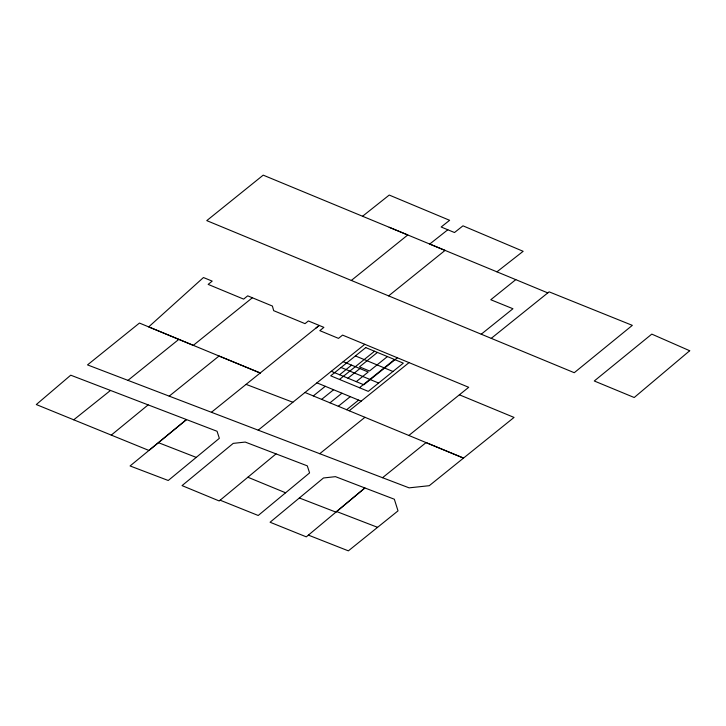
<?xml version="1.0" encoding="UTF-8"?>
<svg xmlns="http://www.w3.org/2000/svg" width="726" height="726" viewBox="0 0 726 726"><rect width="100%" height="100%" fill="white"/><g stroke="black" fill="none" stroke-linecap="round" stroke-linejoin="round"><path stroke-width="1.09" d="M276.052 453.877L219.207 500.967L182.054 485.612L233.218 443.377L245.225 442.07L307.298 465.856L309.585 472.907L258.22 515.487L220.132 500.196M299.348 497.972L335.92 512.12L364.897 487.963L335.457 476.655L323.478 477.98L270.081 522.239L306.308 536.859L364.897 487.963L394.336 499.225L398.02 510.868L348.371 550.852L308.396 535.116M111.278 435.11L148.14 404.881L217.056 431.271L219.352 438.322L168.241 480.494L130.072 465.956L186.518 419.564L148.93 450.447L36.3 404.545L70.731 375.188L148.14 404.881M315.883 328.134L319.213 325.439L211.429 412.286M127.957 380.37L178.832 339.369M252.358 297.76L193.307 345.349L148.694 326.9L203.452 277.532L212.192 281.125L208.153 284.392L243.627 299.112L247.693 295.836L272.404 306.045L273.675 310.664L305.029 323.651L308.368 320.946L323.887 327.362L319.83 330.648L338.507 338.38L342.563 335.103L468.706 387.303L408.847 435.464M260.162 373.028L139.446 323.061L87.519 364.897L169.203 396.142L219.034 356.021L260.253 372.955M351.33 280.445L407.767 234.961L389.181 227.274M388.628 295.881L445.074 250.397L263.211 175.148L206.765 220.622L574.257 372.71L632.328 325.357L549.11 291.843L491.248 338.352M258.193 430.164L364.815 344.296M313.314 395.915L325.266 386.296M339.614 374.743L351.565 365.124M339.487 379.453L374.534 351.23M377.42 352.428L359.497 366.866L369.498 371.004L387.421 356.566M321.654 399.364L333.606 389.744M347.945 378.201L359.896 368.572M329.985 402.821L341.937 393.193M356.275 381.649L368.227 372.021L343.226 361.675M359.488 387.729L394.536 359.515M397.376 357.773L363.835 384.78L331.274 371.295M338.316 406.27L350.268 396.641M346.647 409.718L358.599 400.099M349.206 410.78L409.047 362.601M319.758 453.696L364.951 417.296M169.203 396.142L382.538 477.708L426.071 442.597L463.515 458.088L514.044 417.423L459.367 394.799M547.803 292.905L515.787 279.637L490.785 299.729L512.946 308.741L481.238 334.214M73.743 419.8L110.497 390.443M362.546 216.257L389.236 195.058L449.621 220.305L441.154 227.002L454.494 232.529L462.97 225.831L523.156 251.305L496.929 271.833L429.728 244.054L447.797 229.77M246.096 384.372L292.85 402.249M382.538 477.708L409.101 487.854L429.266 485.694L463.515 458.088L304.974 392.476M336.646 511.54L377.574 527.33M158.413 442.66L196.238 457.398M247.865 477.227L285.599 492.782M496.929 271.833L515.787 279.637M355.404 355.931L392.966 371.485M341.066 367.483L378.618 383.029M316.935 382.847L361.158 401.151M689.7 350.74L634.215 397.512L594.276 380.987L651.794 334.114L689.7 350.74M365.759 347.6L330.711 375.814L368.273 391.368L403.311 363.145L365.759 347.6"/></g></svg>
